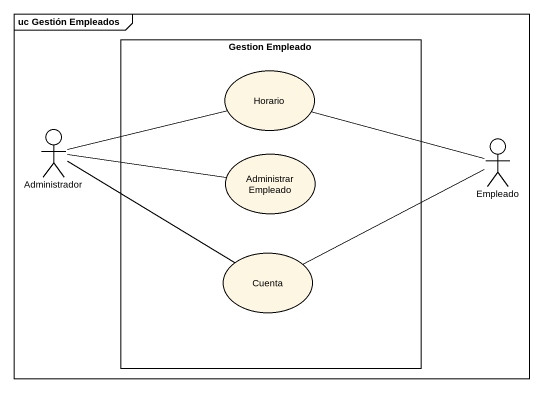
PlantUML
@startuml
mainframe uc Gestión Empleados
rectangle "Gestion Empleado" as Gestion_Empleado {
  usecase Horario
  usecase "Administrar Empleado" as Administrar_Empleado
  usecase Cuenta
}
actor Administrador
actor Empleado
Administrador -right- Horario
Administrador -right- Administrar_Empleado
Administrador -right- Cuenta
Empleado -left- Horario
Empleado -left- Cuenta
@enduml
